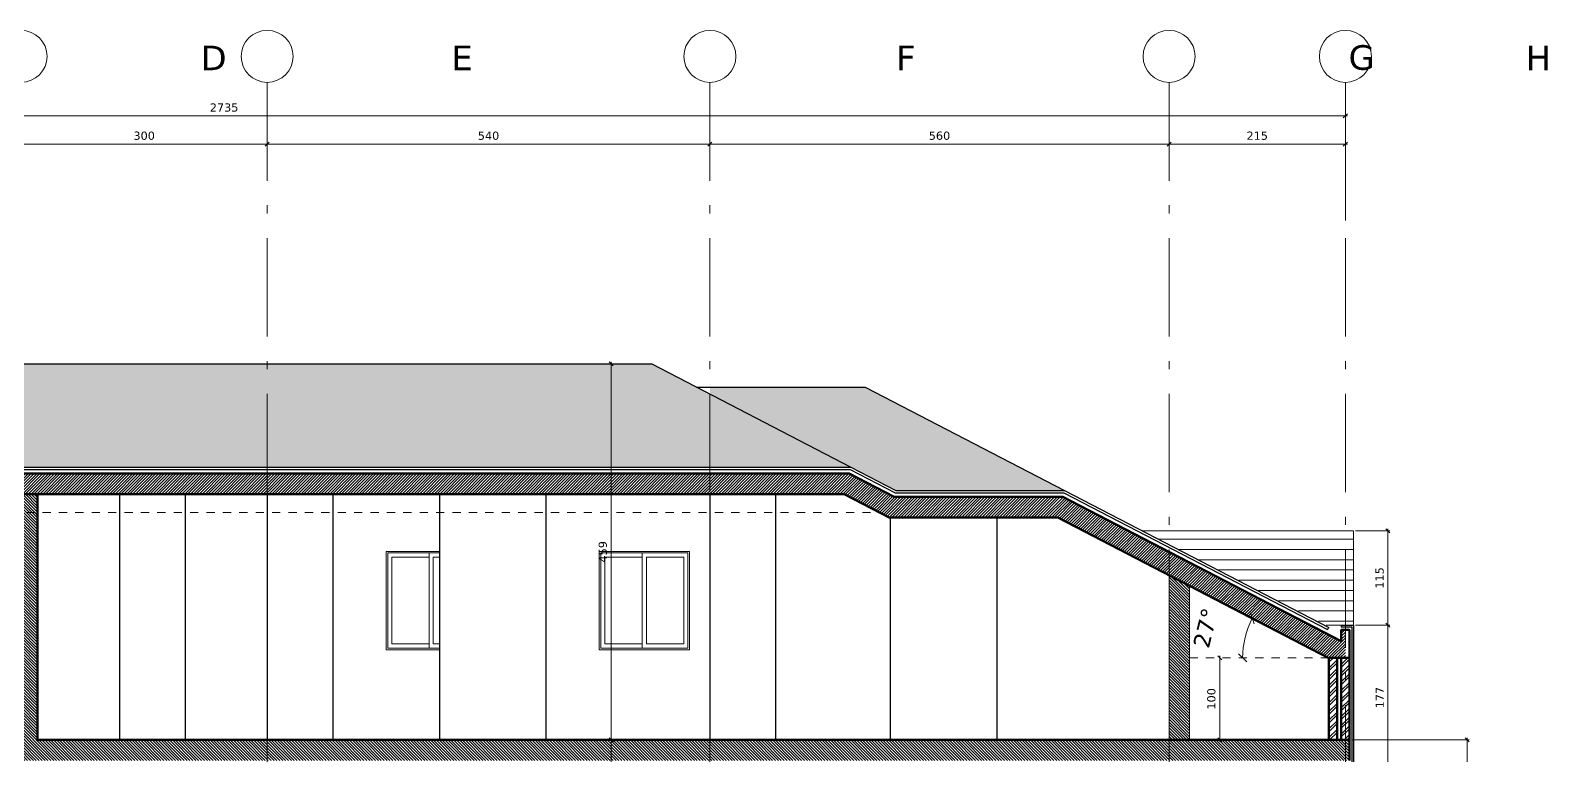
# Model space of a CAD drawing. Header units: inches. Extents: x -48 to 777, y -156 to 510.
# Drawn here: x 75 to 93.5, y 11.36 to 20.21 of the extents above; entities that cross this region are included whole.
import ezdxf

# ---------------------------------------------------------------- set-up
doc = ezdxf.new("R2010")
doc.units = ezdxf.units.IN
doc.header["$MEASUREMENT"] = 0
doc.linetypes.add('ACAD_ISO10W100', pattern=[18, 12, -3, 0, -3])
doc.linetypes.add('HIDDEN', pattern=[0.375, 0.25, -0.125])
doc.layers.get('Defpoints').update_dxf_attribs({"lineweight": 5})
for name, color, linetype, lineweight in [('A-ANNOTATION', 34, 'Continuous', 5), ('A-AXIS ST', 251, 'ACAD_ISO10W100', 5), ('A-DIM', 9, 'Continuous', 5), ('A-HIDDEN', 254, 'HIDDEN', 5), ('A-PILLARS', 1, 'Continuous', 60), ('A-PROJECTION1', 6, 'Continuous', 30), ('A-Roof', 1, 'Continuous', 20), ('A-WALLS', 7, 'Continuous', 60), ('A-WINDOWS', 4, 'Continuous', 20), ('C-STONE', 42, 'Continuous', 30), ('D-WOOD', 32, 'Continuous', 20), ('H-PILLARS', 61, 'Continuous', 5), ('H-WALLS', 51, 'Continuous', 5), ('H-WOOD', 26, 'Continuous', 5), ('Layer2', 4, 'Continuous', 20)]:
    doc.layers.add(name, color=color, linetype=linetype, lineweight=lineweight)
doc.layers.add('HH-DARK GREY', color=7, linetype='Continuous', lineweight=5, true_color=0x404040)
doc.styles.add('ROMAND', font='verdana.ttf')
doc.dimstyles.new('M-1.100', dxfattribs={"dimtxt": 0.2, "dimasz": 0.1, "dimexe": 0.05, "dimexo": 0.05, "dimgap": 0.1, "dimtad": 1, "dimlfac": 100, "dimrnd": 0.5, "dimzin": 9, "dimdsep": 46, "dimtxsty": 'ROMAND', "dimblk": 'OBLIQUE', "dimcen": 1, "dimdle": 0.05, "dimclrd": 256, "dimclre": 256, "dimclrt": 2, "dimadec": 0, "dimazin": 0, "dimtfac": 0.666667, "dimtmove": 2, "dimatfit": 3, "dimfxl": 0.04, "dimtolj": 1, "dimtzin": 5, "dimlwd": -1, "dimlwe": -1, "dimarcsym": 0})
doc.dimstyles.new('M-1.50', dxfattribs={"dimtxt": 0.1, "dimasz": 0.05, "dimexe": 0.025, "dimexo": 0.025, "dimgap": 0.05, "dimtad": 1, "dimlfac": 100, "dimrnd": 0.5, "dimzin": 9, "dimdsep": 46, "dimtxsty": 'ROMAND', "dimblk": 'OBLIQUE', "dimcen": 1, "dimdle": 0.025, "dimclrd": 256, "dimclre": 256, "dimclrt": 2, "dimadec": 0, "dimazin": 0, "dimtfac": 0.666667, "dimtmove": 2, "dimatfit": 3, "dimfxl": 0.04, "dimtolj": 1, "dimtzin": 5, "dimlwd": -1, "dimlwe": -1, "dimarcsym": 0})
pattern_1 = [(45, (-348.43224, -293.51521), (-0.053033009, 0.053033009), []), (45, (-348.39689, -293.51521), (-0.053033009, 0.053033009), [])]

# ---------------------------------------------------------------- blocks, each defined once
blk = doc.blocks.new('_Oblique')
at = {"color": 0, "linetype": 'ByBlock', "lineweight": -2}
blk.add_line((-0.5, -0.5), (0.5, 0.5), dxfattribs=at)
blk = doc.blocks.new('*D591')
at = {"layer": 'A-DIM', "transparency": 16777216}
blk.add_line((89.504, 11.528), (89.504, 12.578), dxfattribs=at)
at = {"layer": 'Defpoints', "color": 0, "transparency": 16777216}
for p in [(89.504, 12.553), (89.504, 12.553), (89.504, 11.553)]:
    blk.add_point(p, dxfattribs=at)
at = {"layer": 'A-DIM', "transparency": 16777216, "xscale": 0.05, "yscale": 0.05, "zscale": 0.05}
for p, rotation in [((89.504, 12.553), 90), ((89.504, 11.553), 270)]:
    blk.add_blockref('_Oblique', p, dxfattribs=dict(at, rotation=rotation))
at = {"layer": 'A-DIM', "color": 2, "transparency": 16777216, "insert": (89.402, 12.053), "char_height": 0.1, "attachment_point": 5, "rotation": 90, "style": 'ROMAND'}
blk.add_mtext('\\A1;100', dxfattribs=at)
blk = doc.blocks.new('*D780')
at = {"layer": 'A-DIM', "transparency": 16777216}
for p, q in [((91.111, 11.553), (92.548, 11.553)), ((92.523, 11.578), (92.523, 1.528)), ((91.286, 1.553), (92.548, 1.553))]:
    blk.add_line(p, q, dxfattribs=at)
at = {"layer": 'Defpoints', "color": 0, "transparency": 16777216}
for p in [(91.086, 11.553), (91.261, 1.553), (92.523, 1.553)]:
    blk.add_point(p, dxfattribs=at)
at = {"layer": 'A-DIM', "transparency": 16777216, "xscale": 0.05, "yscale": 0.05, "zscale": 0.05}
for p, rotation in [((92.523, 11.553), 90), ((92.523, 1.553), 270)]:
    blk.add_blockref('_Oblique', p, dxfattribs=dict(at, rotation=rotation))
at = {"layer": 'A-DIM', "color": 2, "transparency": 16777216, "insert": (92.421, 6.553), "char_height": 0.1, "attachment_point": 5, "rotation": 90, "style": 'ROMAND'}
blk.add_mtext('\\A1;1000', dxfattribs=at)
blk = doc.blocks.new('*D781')
at = {"layer": 'A-DIM', "transparency": 16777216}
for p, q in [((91.161, 14.103), (91.58, 14.103)), ((91.555, 14.128), (91.555, 12.928)), ((91.161, 12.953), (91.58, 12.953))]:
    blk.add_line(p, q, dxfattribs=at)
at = {"layer": 'Defpoints', "color": 0, "transparency": 16777216}
for p in [(91.136, 14.103), (91.136, 12.953), (91.555, 12.953)]:
    blk.add_point(p, dxfattribs=at)
at = {"layer": 'A-DIM', "transparency": 16777216, "xscale": 0.05, "yscale": 0.05, "zscale": 0.05}
for p, rotation in [((91.555, 14.103), 90), ((91.555, 12.953), 270)]:
    blk.add_blockref('_Oblique', p, dxfattribs=dict(at, rotation=rotation))
at = {"layer": 'A-DIM', "color": 2, "transparency": 16777216, "insert": (91.454, 13.528), "char_height": 0.1, "attachment_point": 5, "rotation": 90, "style": 'ROMAND'}
blk.add_mtext('\\A1;115', dxfattribs=at)
blk = doc.blocks.new('*D782')
at = {"layer": 'A-DIM', "transparency": 16777216}
for p, q in [((91.555, 12.978), (91.555, 11.158)), ((91.161, 12.953), (91.58, 12.953)), ((91.161, 11.183), (91.58, 11.183))]:
    blk.add_line(p, q, dxfattribs=at)
at = {"layer": 'Defpoints', "color": 0, "transparency": 16777216}
for p in [(91.136, 12.953), (91.136, 11.183), (91.555, 11.183)]:
    blk.add_point(p, dxfattribs=at)
at = {"layer": 'A-DIM', "transparency": 16777216, "xscale": 0.05, "yscale": 0.05, "zscale": 0.05}
for p, rotation in [((91.555, 12.953), 90), ((91.555, 11.183), 270)]:
    blk.add_blockref('_Oblique', p, dxfattribs=dict(at, rotation=rotation))
at = {"layer": 'A-DIM', "color": 2, "transparency": 16777216, "insert": (91.455, 12.068), "char_height": 0.1, "attachment_point": 5, "rotation": 90, "style": 'ROMAND'}
blk.add_mtext('\\A1;177', dxfattribs=at)
blk = doc.blocks.new('*D788')
at = {"layer": 'A-DIM', "transparency": 16777216}
for p, q in [((82.259, 16.141), (82.057, 16.141)), ((82.082, 16.166), (82.082, 11.528)), ((82.259, 11.553), (82.057, 11.553))]:
    blk.add_line(p, q, dxfattribs=at)
at = {"layer": 'Defpoints', "color": 0, "transparency": 16777216}
for p in [(82.284, 16.141), (82.082, 11.553), (82.284, 11.553)]:
    blk.add_point(p, dxfattribs=at)
at = {"layer": 'A-DIM', "transparency": 16777216, "xscale": 0.05, "yscale": 0.05, "zscale": 0.05}
for p, rotation in [((82.082, 16.141), 90), ((82.082, 11.553), 270)]:
    blk.add_blockref('_Oblique', p, dxfattribs=dict(at, rotation=rotation))
at = {"layer": 'A-DIM', "color": 2, "transparency": 16777216, "insert": (81.98, 13.847), "char_height": 0.1, "attachment_point": 5, "rotation": 90, "style": 'ROMAND'}
blk.add_mtext('\\A1;459', dxfattribs=at)
blk = doc.blocks.new('*D792')
at = {"layer": 'A-DIM', "transparency": 16777216}
for p, q in [((81.954, 11.553), (82.107, 11.553)), ((82.082, 11.578), (82.082, 8.278)), ((81.921, 8.303), (82.107, 8.303))]:
    blk.add_line(p, q, dxfattribs=at)
at = {"layer": 'Defpoints', "color": 0, "transparency": 16777216}
for p in [(81.929, 11.553), (81.896, 8.303), (82.082, 8.303)]:
    blk.add_point(p, dxfattribs=at)
at = {"layer": 'A-DIM', "transparency": 16777216, "xscale": 0.05, "yscale": 0.05, "zscale": 0.05}
for p, rotation in [((82.082, 11.553), 90), ((82.082, 8.303), 270)]:
    blk.add_blockref('_Oblique', p, dxfattribs=dict(at, rotation=rotation))
at = {"layer": 'A-DIM', "color": 2, "transparency": 16777216, "insert": (81.98, 9.928), "char_height": 0.1, "attachment_point": 5, "rotation": 90, "style": 'ROMAND'}
blk.add_mtext('\\A1;325', dxfattribs=at)
blk = doc.blocks.new('*D849')
at = {"layer": 'A-DIM', "transparency": 16777216}
for p, q in [((74.86, 18.821), (77.911, 18.821)), ((74.885, 18.441), (74.885, 18.846)), ((77.886, 18.441), (77.886, 18.846))]:
    blk.add_line(p, q, dxfattribs=at)
at = {"layer": 'Defpoints', "color": 0, "transparency": 16777216}
for p in [(77.886, 18.821), (74.885, 18.416), (77.886, 18.416)]:
    blk.add_point(p, dxfattribs=at)
at = {"layer": 'A-DIM', "transparency": 16777216, "xscale": 0.05, "yscale": 0.05, "zscale": 0.05, "rotation": 180}
blk.add_blockref('_Oblique', (74.885, 18.821), dxfattribs=at)
at = {"layer": 'A-DIM', "transparency": 16777216, "xscale": 0.05, "yscale": 0.05, "zscale": 0.05}
blk.add_blockref('_Oblique', (77.886, 18.821), dxfattribs=at)
at = {"layer": 'A-DIM', "color": 2, "transparency": 16777216, "insert": (76.386, 18.923), "char_height": 0.1, "attachment_point": 5, "style": 'ROMAND'}
blk.add_mtext('\\A1;300', dxfattribs=at)
blk = doc.blocks.new('*D850')
at = {"layer": 'A-DIM', "transparency": 16777216}
for p, q in [((77.861, 18.821), (83.311, 18.821)), ((77.886, 18.441), (77.886, 18.846)), ((83.286, 18.441), (83.286, 18.846))]:
    blk.add_line(p, q, dxfattribs=at)
at = {"layer": 'Defpoints', "color": 0, "transparency": 16777216}
for p in [(83.286, 18.821), (77.886, 18.416), (83.286, 18.416)]:
    blk.add_point(p, dxfattribs=at)
at = {"layer": 'A-DIM', "transparency": 16777216, "xscale": 0.05, "yscale": 0.05, "zscale": 0.05, "rotation": 180}
blk.add_blockref('_Oblique', (77.886, 18.821), dxfattribs=at)
at = {"layer": 'A-DIM', "transparency": 16777216, "xscale": 0.05, "yscale": 0.05, "zscale": 0.05}
blk.add_blockref('_Oblique', (83.286, 18.821), dxfattribs=at)
at = {"layer": 'A-DIM', "color": 2, "transparency": 16777216, "insert": (80.586, 18.923), "char_height": 0.1, "attachment_point": 5, "style": 'ROMAND'}
blk.add_mtext('\\A1;540', dxfattribs=at)
blk = doc.blocks.new('*D851')
at = {"layer": 'A-DIM', "transparency": 16777216}
for p, q in [((91.061, 19.165), (63.66, 19.165)), ((63.685, 18.597), (63.685, 19.19)), ((91.036, 17.888), (91.036, 19.19))]:
    blk.add_line(p, q, dxfattribs=at)
at = {"layer": 'Defpoints', "color": 0, "transparency": 16777216}
for p in [(63.685, 19.165), (63.685, 18.572), (91.036, 17.863)]:
    blk.add_point(p, dxfattribs=at)
at = {"layer": 'A-DIM', "transparency": 16777216, "xscale": 0.05, "yscale": 0.05, "zscale": 0.05, "rotation": 180}
blk.add_blockref('_Oblique', (63.685, 19.165), dxfattribs=at)
at = {"layer": 'A-DIM', "transparency": 16777216, "xscale": 0.05, "yscale": 0.05, "zscale": 0.05}
blk.add_blockref('_Oblique', (91.036, 19.165), dxfattribs=at)
at = {"layer": 'A-DIM', "color": 2, "transparency": 16777216, "insert": (77.361, 19.267), "char_height": 0.1, "attachment_point": 5, "style": 'ROMAND'}
blk.add_mtext('\\A1;2735', dxfattribs=at)
blk = doc.blocks.new('*D852')
at = {"layer": 'A-DIM', "transparency": 16777216}
for p, q in [((83.261, 18.821), (88.911, 18.821)), ((83.286, 18.441), (83.286, 18.846)), ((88.886, 18.441), (88.886, 18.846))]:
    blk.add_line(p, q, dxfattribs=at)
at = {"layer": 'Defpoints', "color": 0, "transparency": 16777216}
for p in [(88.886, 18.821), (83.286, 18.416), (88.886, 18.416)]:
    blk.add_point(p, dxfattribs=at)
at = {"layer": 'A-DIM', "transparency": 16777216, "xscale": 0.05, "yscale": 0.05, "zscale": 0.05, "rotation": 180}
blk.add_blockref('_Oblique', (83.286, 18.821), dxfattribs=at)
at = {"layer": 'A-DIM', "transparency": 16777216, "xscale": 0.05, "yscale": 0.05, "zscale": 0.05}
blk.add_blockref('_Oblique', (88.886, 18.821), dxfattribs=at)
at = {"layer": 'A-DIM', "color": 2, "transparency": 16777216, "insert": (86.086, 18.923), "char_height": 0.1, "attachment_point": 5, "style": 'ROMAND'}
blk.add_mtext('\\A1;560', dxfattribs=at)
blk = doc.blocks.new('*D853')
at = {"layer": 'A-DIM', "transparency": 16777216}
for p, q in [((88.861, 18.821), (91.061, 18.821)), ((88.886, 18.441), (88.886, 18.846)), ((91.036, 18.441), (91.036, 18.846))]:
    blk.add_line(p, q, dxfattribs=at)
at = {"layer": 'Defpoints', "color": 0, "transparency": 16777216}
for p in [(91.036, 18.821), (88.886, 18.416), (91.036, 18.416)]:
    blk.add_point(p, dxfattribs=at)
at = {"layer": 'A-DIM', "transparency": 16777216, "xscale": 0.05, "yscale": 0.05, "zscale": 0.05, "rotation": 180}
blk.add_blockref('_Oblique', (88.886, 18.821), dxfattribs=at)
at = {"layer": 'A-DIM', "transparency": 16777216, "xscale": 0.05, "yscale": 0.05, "zscale": 0.05}
blk.add_blockref('_Oblique', (91.036, 18.821), dxfattribs=at)
at = {"layer": 'A-DIM', "color": 2, "transparency": 16777216, "insert": (89.961, 18.923), "char_height": 0.1, "attachment_point": 5, "style": 'ROMAND'}
blk.add_mtext('\\A1;215', dxfattribs=at)
blk = doc.blocks.new('*D950')
at = {"layer": 'Defpoints', "color": 0, "transparency": 16777216}
for p in [(87.531, 14.266), (89.837, 12.882), (89.052, 12.553), (90.836, 12.553), (90.836, 12.551)]:
    blk.add_point(p, dxfattribs=at)
at = {"layer": 'Layer2', "transparency": 16777216}
blk.add_arc((90.833, 12.553), 1.05, 152.5785, 180, dxfattribs=at)
at = {"layer": 'Layer2', "transparency": 16777216, "xscale": 0.1, "yscale": 0.1, "zscale": 0.1}
for p, rotation in [((89.901, 13.036), 62.57847216336045), ((89.784, 12.553), 270.0000000000003)]:
    blk.add_blockref('_Oblique', p, dxfattribs=dict(at, rotation=rotation))
at = {"layer": 'Layer2', "color": 2, "transparency": 16777216, "insert": (89.33, 12.919), "char_height": 0.2, "attachment_point": 5, "rotation": 76.2892, "style": 'ROMAND'}
blk.add_mtext('\\A1;27°', dxfattribs=at)

msp = doc.modelspace()

# ---------------------------------------------------------------- hatches: boundary and pattern name
at = {"layer": 'H-PILLARS'}
h = msp.add_hatch(dxfattribs=at)
h.set_pattern_fill('ANSI31', color=256, scale=0.2)
h.set_pattern_definition([(45, (0, 96.73333), (-0.0176776695, 0.0176776695), [])])
h.paths.add_polyline_path([(63.68486, 12.78636), (63.68486, 12.80657), (63.68486, 13.06801), (63.08472, 12.75664), (63.08472, 12.90709), (62.98472, 12.90709), (62.98472, 12.55256), (63.23422, 12.55256)])
h.paths.add_polyline_path([(66.78473, 14.39466), (66.78473, 14.6763), (63.68486, 13.06801), (63.68486, 12.78636)])
h.paths.add_polyline_path([(69.43454, 15.76945), (71.78401, 14.55049), (74.88472, 14.55049), (74.88472, 14.80049), (71.845, 14.80049), (69.43454, 16.0511), (66.78473, 14.6763), (66.78473, 14.39466)])
h.paths.add_polyline_path([(77.88629, 14.80049), (74.88472, 14.80049), (74.88472, 14.55049), (77.88629, 14.55049)])
h.paths.add_polyline_path([(83.28629, 14.80049), (77.88629, 14.80049), (77.88629, 14.55049), (83.28629, 14.55049)])
h.paths.add_polyline_path([(84.98629, 14.80049), (83.28629, 14.80049), (83.28629, 14.55049), (84.92529, 14.55049), (85.47367, 14.26597), (87.53085, 14.26597), (88.88629, 13.56274), (88.88629, 13.66231), (88.88629, 13.84438), (87.59184, 14.51597), (85.53466, 14.51597)])
h.paths.add_polyline_path([(88.88629, 13.84438), (88.88629, 13.56274), (90.83333, 12.55256), (90.83629, 12.55256), (90.93629, 12.55256), (91.03629, 12.55256), (91.03629, 12.89372), (90.98629, 12.89372), (90.98629, 12.75484)])
h = msp.add_hatch(dxfattribs=at)
h.set_pattern_fill('ANSI31', color=256, scale=0.2, angle=90)
h.set_pattern_definition([(135, (-28.143537, -13.749103), (-0.0176776695, -0.0176776695), [])])
h.paths.add_polyline_path([(63.93472, 12.94757), (63.68486, 12.80657), (63.68486, 11.55256), (63.93472, 11.55256)])
h.paths.add_polyline_path([(70.43472, 15.25053), (70.18472, 15.38024), (70.18472, 11.55256), (70.43472, 11.55256)])
h.paths.add_polyline_path([(75.08629, 14.55049), (74.88472, 14.55049), (74.88472, 11.55256), (75.08629, 11.55256)])
h = msp.add_hatch(dxfattribs=at)
h.set_pattern_fill('ANSI31', color=256, scale=0.2, angle=90)
h.paths.add_polyline_path([(89.13629, 13.43303), (88.88629, 13.56274), (88.88629, 11.55256), (89.13629, 11.55256)])
h = msp.add_hatch(dxfattribs=at)
h.set_pattern_fill('ANSI31', color=256, scale=0.2, angle=90)
h.paths.add_polyline_path([(91.08629, 11.55256), (74.88472, 11.55256), (74.88472, 11.30256), (91.08629, 11.30256)])
at = {"layer": 'H-WALLS'}
h = msp.add_hatch(dxfattribs=at)
h.set_pattern_fill('ANSI32', color=256, scale=0.2)
h.set_pattern_definition(pattern_1)
h.paths.add_polyline_path([(90.83629, 12.55256), (90.93629, 12.55256), (90.93629, 11.55256), (90.83629, 11.55256)])
h = msp.add_hatch(dxfattribs=at)
h.set_pattern_fill('ANSI32', color=256, scale=0.2)
h.set_pattern_definition(pattern_1)
h.paths.add_polyline_path([(90.98629, 12.55256), (91.08629, 12.55256), (91.08629, 11.55256), (90.98629, 11.55256)])
at = {"layer": 'H-WOOD'}
h = msp.add_hatch(dxfattribs=at)
h.set_pattern_fill('ANSI31', color=256, angle=135)
h.paths.add_polyline_path([(91.13629, 14.10252), (88.56246, 14.10252), (90.80061, 12.95256), (91.13629, 12.95256)])
at = {"layer": 'HH-DARK GREY'}
h = msp.add_hatch(dxfattribs=at)
h.set_pattern_fill('AR-RSHKE', color=256, scale=0.02, angle=360)
h.set_pattern_definition([(0, (0, 96.73333), (0.51, 0.24), [0.12, -0.1, 0.14, -0.06, 0.18, -0.08]), (0, (0.12, 96.74333), (0.51, 0.24), [0.1, -0.38, 0.08, -0.12]), (0, (0.36, 96.71833), (0.51, 0.24), [0.06, -0.62]), (90, (0, 96.73333), (-0.17, 0.24), [0.23, -0.73]), (90, (0.12, 96.73333), (-0.17, 0.24), [0.225, -0.735]), (90, (0.22, 96.73333), (-0.17, 0.24), [0.21, -0.75]), (90, (0.36, 96.71833), (-0.17, 0.24), [0.23, -0.73]), (90, (0.42, 96.71833), (-0.17, 0.24), [0.23, -0.73]), (90, (0.6, 96.73333), (-0.17, 0.24), [0.22, -0.74])])
h.paths.add_polyline_path([(74.88472, 16.14123), (69.43454, 16.14123), (71.86452, 14.88049), (74.88472, 14.88049)])
h.paths.add_polyline_path([(77.88629, 16.14123), (74.88472, 16.14123), (74.88472, 14.88049), (77.88629, 14.88049)])
h.paths.add_polyline_path([(83.28629, 15.77262), (82.57583, 16.14123), (77.88629, 16.14123), (77.88629, 14.88049), (83.28629, 14.88049)])
h.paths.add_polyline_path([(83.28629, 15.77262), (83.28629, 14.88049), (85.00581, 14.88049)], flags=17)
h.paths.add_polyline_path([(85.18138, 15.85671), (83.28629, 15.85671), (83.28629, 15.77262), (85.00581, 14.88049), (85.55418, 14.59597), (87.61136, 14.59597)])

# ---------------------------------------------------------------- linework, layer by layer
at = {"layer": 'A-ANNOTATION', "linetype": 'Continuous'}
for centre in [(74.88472, 19.89213), (77.88629, 19.89213), (83.28629, 19.89213), (88.88629, 19.89213), (91.03629, 19.89213)]:
    msp.add_circle(centre, 0.31723, dxfattribs=at)
at = {"layer": 'A-AXIS ST', "ltscale": 0.1}
for p, q in [((77.88629, 19.57489), (77.88629, -6.24258)), ((83.28629, 19.57489), (83.28629, -6.24258)), ((88.88629, 19.57489), (88.88629, -6.24258)), ((91.03629, 19.57489), (91.03629, -6.24258))]:
    msp.add_line(p, q, dxfattribs=at)
at = {"layer": 'A-HIDDEN', "linetype": 'HIDDEN', "ltscale": 0.3}
msp.add_line((85.24629, 14.32852), (66.95609, 14.32852), dxfattribs=at)
at = {"layer": 'A-HIDDEN', "ltscale": 0.4}
msp.add_line((90.83629, 12.55256), (89.05197, 12.55256), dxfattribs=at)
at = {"layer": 'A-PILLARS'}
for p, q in [((71.78401, 14.55049), (84.92529, 14.55049)), ((75.08629, 14.55049), (75.08629, 11.55256)), ((84.92529, 14.55049), (85.47367, 14.26597)), ((85.47367, 14.26597), (87.53085, 14.26597)), ((87.53085, 14.26597), (90.83629, 12.55102)), ((75.08629, 11.55256), (91.08629, 11.55256)), ((91.08629, 11.55256), (91.08629, 11.30256))]:
    msp.add_line(p, q, dxfattribs=at)
msp.add_lwpolyline([(63.23422, 12.55256), (62.98472, 12.55256), (62.98472, 12.90709), (63.08472, 12.90709), (63.08472, 12.75664), (69.43454, 16.0511), (71.845, 14.80049), (84.98629, 14.80049), (85.53466, 14.51597), (87.59184, 14.51597), (90.98629, 12.75484), (90.98629, 12.89372), (91.08629, 12.89372), (91.08629, 12.55256), (90.83629, 12.55256)], dxfattribs=at)
at = {"layer": 'A-PROJECTION1'}
for p, q in [((76.08629, 14.55049), (76.08629, 11.55256)), ((76.88629, 14.55049), (76.88629, 11.55256)), ((77.88629, 14.55049), (77.88629, 11.55256)), ((78.68629, 14.55049), (78.68629, 11.55256)), ((79.98629, 14.55049), (79.98629, 11.55256)), ((81.28629, 14.55049), (81.28629, 11.55256)), ((83.28629, 14.55049), (83.28629, 11.55256)), ((84.08629, 14.55049), (84.08629, 11.55256)), ((85.48629, 14.26597), (85.48629, 11.55256)), ((86.78629, 14.26597), (86.78629, 11.55256))]:
    msp.add_line(p, q, dxfattribs=at)
at = {"layer": 'A-Roof'}
for p, q in [((88.88629, 13.66231), (88.88629, 11.55256)), ((89.13629, 13.43303), (89.13629, 11.55256))]:
    msp.add_line(p, q, dxfattribs=at)
at = {"layer": 'A-WALLS', "linetype": 'Continuous'}
for points in [[(90.83629, 12.55256), (90.93629, 12.55256), (90.93629, 11.55256), (90.83629, 11.55256)], [(90.98629, 12.55256), (91.08629, 12.55256), (91.08629, 11.55256), (90.98629, 11.55256)]]:
    msp.add_lwpolyline(points, close=True, dxfattribs=at)
at = {"layer": 'A-WINDOWS'}
for points in [[(79.98629, 12.67258), (79.35629, 12.67258), (79.35629, 13.83252), (79.98629, 13.83252)], [(79.98629, 12.67258), (79.86129, 12.67258), (79.86129, 13.83252), (79.98629, 13.83252)], [(79.98629, 12.72258), (79.91129, 12.72258), (79.91129, 13.78252), (79.98629, 13.78252)]]:
    msp.add_lwpolyline(points, dxfattribs=at)
for points in [[(79.40629, 13.78252), (79.86129, 13.78252), (79.86129, 13.83252), (79.35629, 13.83252), (79.35629, 12.67258), (79.86129, 12.67258), (79.86129, 12.72258), (79.40629, 12.72258)], [(81.95629, 13.83252), (83.01629, 13.83252), (83.01629, 12.67258), (81.95629, 12.67258)], [(82.00629, 13.78252), (82.46129, 13.78252), (82.46129, 13.83252), (81.95629, 13.83252), (81.95629, 12.67258), (82.46129, 12.67258), (82.46129, 12.72258), (82.00629, 12.72258)], [(83.01629, 12.67258), (82.46129, 12.67258), (82.46129, 13.83252), (83.01629, 13.83252)], [(82.96629, 12.72258), (82.51129, 12.72258), (82.51129, 13.78252), (82.96629, 13.78252)]]:
    msp.add_lwpolyline(points, close=True, dxfattribs=at)
at = {"layer": 'C-STONE'}
for p, q in [((69.43454, 16.14123), (82.57583, 16.14123)), ((82.57583, 16.14123), (85.00581, 14.88049)), ((83.1242, 15.85671), (85.18138, 15.85671)), ((85.18138, 15.85671), (87.61136, 14.59597)), ((90.98629, 12.95256), (90.98629, 12.93256)), ((90.98629, 12.93256), (91.11629, 12.93256)), ((91.11629, 12.93256), (91.11629, 11.20256))]:
    msp.add_line(p, q, dxfattribs=at)
for points in [[(63.24011, 12.92738), (69.43454, 16.14123), (71.86452, 14.88049), (85.00581, 14.88049), (85.55418, 14.59597), (87.61136, 14.59597), (90.83242, 12.9248)], [(63.25392, 12.90075), (69.43454, 16.10743), (71.8572, 14.85049), (84.99849, 14.85049), (85.54686, 14.56597), (87.60404, 14.56597), (90.8186, 12.89817)], [(90.98629, 12.95256), (91.13629, 12.95256), (91.13629, 11.18256), (90.84827, 11.18256)]]:
    msp.add_lwpolyline(points, dxfattribs=at)
at = {"layer": 'D-WOOD'}
for points in [[(88.56246, 14.10252), (91.13629, 14.10252), (91.13629, 12.95256), (90.80061, 12.95256)], [(79.33629, 12.65258), (79.33629, 13.85252), (79.98629, 13.85252)], [(81.93629, 12.65258), (81.93629, 13.85252), (83.03629, 13.85252), (83.03629, 12.65258), (81.93629, 12.65258)], [(79.98629, 12.65258), (79.33629, 12.65258)]]:
    msp.add_lwpolyline(points, dxfattribs=at)
at = {"layer": 'Layer2'}
msp.add_line((90.83242, 12.9248), (90.8186, 12.89817), dxfattribs=at)

# ---------------------------------------------------------------- texts
at = {"layer": 'A-ANNOTATION', "char_height": 0.3, "width": 5.0170833, "attachment_point": 9, "style": 'ROMAND'}
for s, insert in [('D', (77.39205, 19.72218)), ('E', (80.39361, 19.72218)), ('F', (85.79361, 19.72218)), ('G', (91.39361, 19.72218)), ('H', (93.54361, 19.72218))]:
    msp.add_mtext(s, dxfattribs=dict(at, insert=insert))

# ---------------------------------------------------------------- dimensions: what is measured, and where the dimension line sits
at = {"layer": 'A-DIM'}
for base, p1, p2, angle, picture, middle in [((63.68486, 19.16487), (91.03629, 17.86347), (63.68486, 18.57183), 180, '*D851', (77.36058, 19.26695)), ((77.88629, 18.82077), (74.88472, 18.41602), (77.88629, 18.41602), 180, '*D849', (76.38551, 18.92285)), ((83.28629, 18.82077), (77.88629, 18.41602), (83.28629, 18.41602), 180, '*D850', (80.58629, 18.92282)), ((88.88629, 18.82077), (83.28629, 18.41602), (88.88629, 18.41602), 180, '*D852', (86.08629, 18.92282)), ((91.03629, 18.82077), (88.88629, 18.41602), (91.03629, 18.41602), 180, '*D853', (89.96129, 18.92285)), ((82.08234, 11.55256), (82.28363, 16.14123), (82.28363, 11.55256), 90, '*D788', (81.98029, 13.84689)), ((91.55513, 12.95256), (91.13629, 14.10252), (91.13629, 12.95256), 90, '*D781', (91.45392, 13.52754)), ((91.55513, 11.18256), (91.13629, 12.95256), (91.13629, 11.18256), 90, '*D782', (91.45496, 12.06756)), ((89.50397, 12.55256), (89.50397, 11.55256), (89.50397, 12.55256), 90, '*D591', (89.40192, 12.05256)), ((82.08234, 8.30256), (81.92924, 11.55256), (81.89568, 8.30256), 90, '*D792', (81.98026, 9.92756)), ((92.52301, 1.55252), (91.08629, 11.55256), (91.26067, 1.55252), 90, '*D780', (92.42096, 6.55254))]:
    dim = msp.add_linear_dim(base=base, p1=p1, p2=p2, angle=angle, dimstyle='M-1.50', dxfattribs=at)
    dim.commit()
    dim.dimension.update_dxf_attribs({"geometry": picture, "text_midpoint": middle})
at = {"layer": 'Layer2'}
dim = msp.add_angular_dim_2l(base=(89.83653, 12.88185), line1=((87.53085, 14.26597), (90.83629, 12.55102)), line2=((90.83629, 12.55256), (89.05197, 12.55256)), dimstyle='M-1.100', dxfattribs=at)
dim.commit()
dim.dimension.update_dxf_attribs({"geometry": '*D950', "text_midpoint": (89.32981, 12.91938)})

doc.saveas('drawing.dxf')
